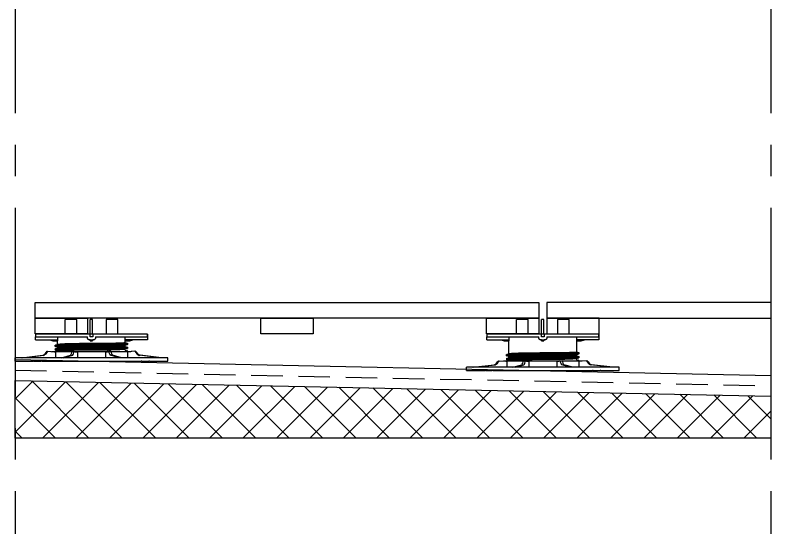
# Model space of a CAD drawing. Header units: inches. Extents: x -2661 to 42767, y -1222 to 9099.
# Drawn here: x 2340.6 to 2376.6, y 1374.1 to 1398.53 of the extents above; entities that cross this region are included whole.
import ezdxf

# ---------------------------------------------------------------- set-up
doc = ezdxf.new("R2010")
doc.units = ezdxf.units.IN
doc.header["$LTSCALE"] = 12
doc.header["$MEASUREMENT"] = 0
for name, pattern in [('CENTER2', [1.125, 0.75, -0.125, 0.125, -0.125]), ('HIDDEN', [0.375, 0.25, -0.125]), ('HIDDEN2', [0.1875, 0.125, -0.0625])]:
    doc.linetypes.add(name, pattern=pattern)
doc.layers.add('DESIGNER COMMENTS', color=221, linetype='CONTINUOUS', plot=False)
doc.layers.add('S-ANNO-NONPLOT', color=253, linetype='CONTINUOUS', plot=False, transparency=0.5)
doc.layers.add('S-ARCH', color=1, linetype='CONTINUOUS')
doc.layers.add('S-MEMBRANE', color=6, linetype='HIDDEN')
doc.layers.add('S-HATCH1', color=1, linetype='CONTINUOUS', transparency=0.5)

# ---------------------------------------------------------------- blocks, each defined once
blk = doc.blocks.new('*U475')
at = {"layer": 'S-ARCH', "extrusion": (0, 1, -2e-16)}
for p, q in [((-0.695, 1.913), (-1.25, 1.913)), ((-1.25, 1.222), (-1.25, 1.913)), ((-0.695, 1.222), (-0.695, 1.913)), ((-0.055, 1.222), (-0.055, 1.913)), ((0.055, 1.913), (-0.055, 1.913)), ((0.055, 1.222), (0.055, 1.913)), ((1.25, 1.913), (0.695, 1.913)), ((0.695, 1.913), (0.695, 1.222)), ((1.25, 1.222), (1.25, 1.913)), ((1.477, 1.222), (-1.477, 1.222))]:
    blk.add_line(p, q, dxfattribs=at)
at = {"layer": 'S-ARCH', "extrusion": (0, 1, 0)}
for p, q in [((-0.059, 1.222), (-2.668, 1.222)), ((-2.668, 1.222), (-2.668, 1.086)), ((-2.668, 1.086), (-0.195, 1.086)), ((-2.668, 0.95), (-2.668, 1.086)), ((-1.597, 0.895), (-1.597, 1.086)), ((-0.195, 1.041), (-0.195, 1.086)), ((-0.059, 1.086), (-0.059, 1.222)), ((0.059, 1.086), (-0.059, 1.086)), ((2.668, 1.222), (0.059, 1.222)), ((0.059, 1.222), (0.059, 1.086)), ((0.195, 1.086), (0.195, 1.041)), ((0.195, 1.086), (2.668, 1.086)), ((1.597, 1.086), (1.597, 0.895)), ((2.668, 1.086), (2.668, 1.222)), ((2.668, 1.222), (2.668, 0.95)), ((-2.668, 0.95), (-1.597, 0.95)), ((-1.978, 0.95), (-1.833, 0.895)), ((-1.833, 0.895), (-1.613, 0.895)), ((-1.614, 0.272), (-1.614, 0.895)), ((-1.613, 0.895), (-1.597, 0.895)), ((-0.059, 0.95), (-0.105, 0.95)), ((-0.059, 0.95), (0.059, 0.95)), ((-0.055, 0.895), (-0.055, 0.95)), ((-0.055, 0.895), (0.055, 0.895)), ((0.055, 0.95), (0.055, 0.895)), ((0.105, 0.95), (0.059, 0.95)), ((2.668, 0.95), (1.597, 0.95)), ((1.597, 0.895), (1.613, 0.895)), ((1.613, 0.895), (1.833, 0.895)), ((1.614, 0.361), (1.614, 0.895)), ((1.833, 0.895), (1.978, 0.95)), ((-1.723, -0.057), (1.605, -0.057)), ((-1.723, -0.057), (-1.723, -0.071)), ((1.614, -0.071), (1.614, -0.056))]:
    blk.add_line(p, q, dxfattribs=at)
at = {"layer": 'S-ARCH', "color": 252, "extrusion": (0, 1, 0)}
for p, q in [((-1.723, 0.241), (-1.723, 0.185)), ((-1.723, 0.185), (-1.723, 0.241)), ((-1.723, 0.059), (-1.723, 0.004)), ((-1.605, 0.275), (-1.714, 0.245)), ((-1.614, 0.154), (-1.714, 0.181)), ((-1.605, 0.093), (-1.714, 0.063)), ((-1.614, 0.09), (-1.614, 0.156)), ((-1.605, 0.275), (-1.605, 0.275)), ((-1.605, 0.093), (-1.605, 0.093)), ((1.605, 0.242), (1.605, 0.242)), ((1.605, 0.061), (1.714, 0.09)), ((1.605, 0.061), (1.605, 0.061)), ((1.614, 0.245), (1.714, 0.272)), ((1.614, 0.179), (1.614, 0.245)), ((1.614, 0.181), (1.714, 0.154)), ((1.614, -0.003), (1.614, 0.063)), ((1.723, 0.332), (1.723, 0.276)), ((1.723, 0.15), (1.723, 0.094)), ((-1.614, -0.028), (-1.714, -0.001)), ((1.605, -0.057), (1.714, -0.028)), ((1.605, -0.057), (1.605, -0.057)), ((1.614, -0.001), (1.714, -0.028))]:
    blk.add_line(p, q, dxfattribs=at)
at = {"layer": 'S-ARCH', "color": 252}
for p, q in [((-1.714, 0.245), (-1.605, 0.275)), ((-1.714, 0.063), (-1.605, 0.093)), ((1.714, 0.272), (1.605, 0.242)), ((-1.614, -0.028), (-1.614, -0.057)), ((1.714, -0.028), (1.605, -0.057))]:
    blk.add_line(p, q, dxfattribs=at)
at = {"layer": 'S-ARCH', "extrusion": (0, 1, 2e-16)}
for p, q in [((-3.338, -0.36), (-2.316, -0.241)), ((-3.297, -0.36), (-2.274, -0.241)), ((-2.116, -0.05), (-1.755, -0.074)), ((-2.074, -0.05), (-1.714, -0.074)), ((1.877, -0.071), (-1.877, -0.071)), ((-1.755, -0.074), (-1.734, -0.074)), ((-1.734, -0.074), (-1.714, -0.074)), ((-1.714, -0.074), (-1.714, -0.36)), ((-1.425, -0.36), (-1.001, -0.241)), ((-1.324, -0.36), (-0.9, -0.241)), ((-0.918, -0.05), (-0.769, -0.074)), ((-0.817, -0.05), (-0.668, -0.074)), ((-0.769, -0.074), (-0.718, -0.074)), ((-0.718, -0.074), (-0.668, -0.074)), ((-0.668, -0.074), (-0.668, -0.36)), ((0.817, -0.05), (0.668, -0.074)), ((0.668, -0.074), (0.718, -0.074)), ((0.668, -0.074), (0.668, -0.36)), ((0.718, -0.074), (0.769, -0.074)), ((0.918, -0.05), (0.769, -0.074)), ((1.324, -0.36), (0.9, -0.241)), ((1.425, -0.36), (1.001, -0.241)), ((2.074, -0.05), (1.714, -0.074)), ((1.714, -0.074), (1.734, -0.074)), ((1.714, -0.074), (1.714, -0.36)), ((1.734, -0.074), (1.755, -0.074)), ((2.116, -0.05), (1.755, -0.074)), ((3.297, -0.36), (2.274, -0.241)), ((3.338, -0.36), (2.316, -0.241)), ((3.636, -0.36), (-3.636, -0.36)), ((-3.636, -0.524), (-3.636, -0.36)), ((-3.636, -0.524), (-2.764, -0.524)), ((-2.764, -0.501), (-2.727, -0.501)), ((-2.764, -0.524), (-2.764, -0.501)), ((-2.727, -0.501), (-2.727, -0.524)), ((-2.727, -0.524), (-2.405, -0.524)), ((-2.405, -0.501), (-2.363, -0.501)), ((-2.405, -0.524), (-2.405, -0.501)), ((-2.363, -0.524), (-2.405, -0.524)), ((-2.363, -0.501), (-2.363, -0.524)), ((-2.363, -0.524), (2.363, -0.524)), ((2.363, -0.501), (2.405, -0.501)), ((2.363, -0.524), (2.363, -0.501)), ((2.405, -0.524), (2.363, -0.524)), ((2.405, -0.501), (2.405, -0.524)), ((2.405, -0.524), (2.727, -0.524)), ((2.727, -0.501), (2.764, -0.501)), ((2.727, -0.524), (2.727, -0.501)), ((2.764, -0.501), (2.764, -0.524)), ((2.764, -0.524), (3.636, -0.524)), ((3.636, -0.524), (3.636, -0.36))]:
    blk.add_line(p, q, dxfattribs=at)
at = {"layer": 'S-ARCH'}
for centre, ratio, start_param, end_param in [((-2.479, 0.178), 0.92388, 0.398899, 1.047198), ((-2.438, 0.178), 0.92388, 0.398899, 1.047198), ((-1.069, 0.178), 0.382683, 0.398899, 1.047198), ((-0.968, 0.178), 0.382683, 0.398899, 1.047198), ((0.968, 0.178), 0.382683, 5.235988, 5.884287), ((1.069, 0.178), 0.382683, 5.235988, 5.884287), ((2.438, 0.178), 0.92388, 5.235988, 5.884287), ((2.479, 0.178), 0.92388, 5.235988, 5.884287)]:
    blk.add_ellipse(centre, major_axis=(0, -0.455), ratio=ratio, start_param=start_param, end_param=end_param, dxfattribs=at)
for points, knots in [([(-0.105, 0.95), (-0.116, 0.95), (-0.128, 0.952), (-0.151, 0.961), (-0.161, 0.968), (-0.177, 0.984), (-0.184, 0.995), (-0.193, 1.017), (-0.195, 1.029), (-0.195, 1.041)], [0.1507021, 0.1507021, 0.1507021, 0.1507021, 0.188424, 0.188424, 0.2261459, 0.2261459, 0.2638181, 0.2638181, 0.3014904, 0.3014904, 0.3014904, 0.3014904]), ([(0.195, 1.041), (0.195, 1.029), (0.193, 1.017), (0.184, 0.995), (0.177, 0.984), (0.161, 0.968), (0.151, 0.961), (0.128, 0.952), (0.116, 0.95), (0.105, 0.95)], [0, 0, 0, 0, 0.0376723, 0.0376723, 0.0753445, 0.0753445, 0.1130664, 0.1130664, 0.1507883, 0.1507883, 0.1507883, 0.1507883])]:
    blk.add_open_spline(points, degree=3, knots=knots, dxfattribs=at)
at = {"layer": 'S-ARCH', "color": 252}
for points, knots in [([(1.614, 0.361), (1.614, 0.359), (1.611, 0.358), (1.596, 0.353), (1.574, 0.35), (1.507, 0.344), (1.462, 0.342), (1.355, 0.337), (1.291, 0.334), (1.15, 0.33), (1.066, 0.328), (0.881, 0.324), (0.779, 0.323), (0.566, 0.32), (0.453, 0.319), (0.226, 0.318), (0.111, 0.318), (0, 0.318)], [-2.679601, -2.679601, -2.679601, -2.679601, -2.515518, -2.515518, -2.167254, -2.167254, -1.818989, -1.818989, -1.470725, -1.470725, -1.103044, -1.103044, -0.735363, -0.735363, -0.367681, -0.367681, 0, 0, 0, 0]), ([(0, 0.047), (-0.118, 0.047), (-0.24, 0.047), (-0.481, 0.045), (-0.601, 0.044), (-0.828, 0.042), (-0.936, 0.04), (-1.133, 0.037), (-1.222, 0.035), (-1.374, 0.03), (-1.441, 0.028), (-1.557, 0.023), (-1.605, 0.02), (-1.678, 0.014), (-1.702, 0.011), (-1.726, 0.005), (-1.725, 0.002), (-1.714, -0.001)], [0, 0, 0, 0, 0.390264, 0.390264, 0.780528, 0.780528, 1.170792, 1.170792, 1.561056, 1.561056, 1.931903, 1.931903, 2.302749, 2.302749, 2.673596, 2.673596, 3.044442, 3.044442, 3.044442, 3.044442]), ([(-1.723, 0.241), (-1.723, 0.242), (-1.72, 0.244), (-1.704, 0.248), (-1.684, 0.251), (-1.623, 0.256), (-1.581, 0.259), (-1.48, 0.265), (-1.419, 0.267), (-1.284, 0.272), (-1.209, 0.274), (-1.056, 0.278), (-0.974, 0.28), (-0.796, 0.283), (-0.702, 0.284), (-0.505, 0.286), (-0.403, 0.287), (-0.2, 0.288), (-0.098, 0.288), (0, 0.288)], [-2.853304, -2.853304, -2.853304, -2.853304, -2.669036, -2.669036, -2.32573, -2.32573, -1.982424, -1.982424, -1.639118, -1.639118, -1.295812, -1.295812, -0.971859, -0.971859, -0.647906, -0.647906, -0.323953, -0.323953, 0, 0, 0, 0]), ([(0, 0.229), (-0.118, 0.229), (-0.24, 0.228), (-0.481, 0.227), (-0.601, 0.226), (-0.828, 0.224), (-0.936, 0.222), (-1.133, 0.218), (-1.222, 0.216), (-1.374, 0.212), (-1.441, 0.21), (-1.557, 0.205), (-1.605, 0.202), (-1.678, 0.196), (-1.702, 0.193), (-1.72, 0.188), (-1.723, 0.187), (-1.723, 0.185)], [0, 0, 0, 0, 0.390264, 0.390264, 0.780528, 0.780528, 1.170792, 1.170792, 1.561056, 1.561056, 1.931903, 1.931903, 2.302749, 2.302749, 2.673596, 2.673596, 2.860171, 2.860171, 2.860171, 2.860171]), ([(-1.723, 0.185), (-1.723, 0.184), (-1.72, 0.182), (-1.714, 0.181), (-1.714, 0.181), (-1.714, 0.181)], [2.8601705, 2.8601705, 2.8601705, 2.8601705, 3.0444425, 3.0444425, 3.0444527, 3.0444527, 3.0444527, 3.0444527]), ([(-1.723, 0.059), (-1.723, 0.06), (-1.72, 0.062), (-1.704, 0.066), (-1.684, 0.069), (-1.623, 0.075), (-1.581, 0.077), (-1.48, 0.083), (-1.419, 0.085), (-1.284, 0.09), (-1.209, 0.092), (-1.056, 0.096), (-0.974, 0.098), (-0.796, 0.101), (-0.702, 0.102), (-0.505, 0.104), (-0.403, 0.105), (-0.2, 0.106), (-0.098, 0.107), (0, 0.107)], [-2.853306, -2.853306, -2.853306, -2.853306, -2.669036, -2.669036, -2.32573, -2.32573, -1.982424, -1.982424, -1.639118, -1.639118, -1.295812, -1.295812, -0.971859, -0.971859, -0.647906, -0.647906, -0.323953, -0.323953, 0, 0, 0, 0]), ([(-1.614, 0.156), (-1.614, 0.158), (-1.611, 0.159), (-1.596, 0.164), (-1.574, 0.167), (-1.507, 0.173), (-1.462, 0.175), (-1.355, 0.18), (-1.291, 0.183), (-1.15, 0.187), (-1.066, 0.189), (-0.881, 0.193), (-0.779, 0.194), (-0.566, 0.197), (-0.453, 0.198), (-0.226, 0.199), (-0.111, 0.199), (0, 0.199)], [-2.679601, -2.679601, -2.679601, -2.679601, -2.515518, -2.515518, -2.167254, -2.167254, -1.818989, -1.818989, -1.470725, -1.470725, -1.103044, -1.103044, -0.735363, -0.735363, -0.367681, -0.367681, 0, 0, 0, 0]), ([(-1.614, -0.028), (-1.614, -0.024), (-1.611, -0.023), (-1.596, -0.018), (-1.574, -0.015), (-1.507, -0.009), (-1.462, -0.007), (-1.355, -0.001), (-1.291, 0.001), (-1.15, 0.005), (-1.066, 0.007), (-0.881, 0.011), (-0.779, 0.013), (-0.566, 0.015), (-0.453, 0.016), (-0.226, 0.017), (-0.111, 0.018), (0, 0.018)], [-2.679576, -2.679576, -2.679576, -2.679576, -2.515518, -2.515518, -2.167254, -2.167254, -1.818989, -1.818989, -1.470725, -1.470725, -1.103044, -1.103044, -0.735363, -0.735363, -0.367681, -0.367681, 0, 0, 0, 0]), ([(0, 0.318), (-0.183, 0.318), (-0.379, 0.317), (-0.745, 0.312), (-0.915, 0.309), (-1.127, 0.304), (-1.197, 0.301), (-1.324, 0.297), (-1.381, 0.294), (-1.477, 0.289), (-1.516, 0.286), (-1.575, 0.28), (-1.594, 0.277), (-1.605, 0.275), (-1.605, 0.275), (-1.605, 0.275)], [0, 0, 0, 0, 0.60272, 0.60272, 1.20544, 1.20544, 1.526149, 1.526149, 1.846858, 1.846858, 2.167567, 2.167567, 2.327921, 2.327921, 2.488276, 2.488276, 2.488276, 2.488276]), ([(0, 0.136), (-0.183, 0.136), (-0.379, 0.135), (-0.745, 0.13), (-0.915, 0.127), (-1.127, 0.122), (-1.197, 0.12), (-1.324, 0.115), (-1.381, 0.112), (-1.477, 0.107), (-1.516, 0.104), (-1.575, 0.098), (-1.594, 0.095), (-1.605, 0.093), (-1.605, 0.093), (-1.605, 0.093)], [0, 0, 0, 0, 0.60272, 0.60272, 1.20544, 1.20544, 1.526149, 1.526149, 1.846858, 1.846858, 2.167567, 2.167567, 2.327921, 2.327921, 2.488276, 2.488276, 2.488276, 2.488276]), ([(0, 0.288), (0.118, 0.288), (0.24, 0.289), (0.481, 0.29), (0.601, 0.291), (0.828, 0.293), (0.936, 0.295), (1.133, 0.299), (1.222, 0.301), (1.374, 0.305), (1.441, 0.307), (1.557, 0.312), (1.605, 0.315), (1.678, 0.321), (1.702, 0.324), (1.72, 0.329), (1.723, 0.33), (1.723, 0.332)], [0, 0, 0, 0, 0.390264, 0.390264, 0.780528, 0.780528, 1.170792, 1.170792, 1.561056, 1.561056, 1.931903, 1.931903, 2.302749, 2.302749, 2.673596, 2.673596, 2.860171, 2.860171, 2.860171, 2.860171]), ([(1.723, 0.276), (1.723, 0.275), (1.72, 0.273), (1.704, 0.269), (1.684, 0.266), (1.623, 0.261), (1.581, 0.258), (1.48, 0.252), (1.419, 0.25), (1.284, 0.245), (1.209, 0.243), (1.056, 0.239), (0.974, 0.237), (0.796, 0.234), (0.702, 0.233), (0.505, 0.231), (0.403, 0.23), (0.2, 0.229), (0.098, 0.229), (0, 0.229)], [-2.853304, -2.853304, -2.853304, -2.853304, -2.669036, -2.669036, -2.32573, -2.32573, -1.982424, -1.982424, -1.639118, -1.639118, -1.295812, -1.295812, -0.971859, -0.971859, -0.647906, -0.647906, -0.323953, -0.323953, 0, 0, 0, 0]), ([(0, 0.199), (0.183, 0.199), (0.379, 0.2), (0.745, 0.205), (0.915, 0.208), (1.127, 0.213), (1.197, 0.216), (1.324, 0.22), (1.381, 0.223), (1.477, 0.228), (1.516, 0.231), (1.575, 0.237), (1.594, 0.24), (1.605, 0.242)], [0, 0, 0, 0, 0.60272, 0.60272, 1.20544, 1.20544, 1.526149, 1.526149, 1.846858, 1.846858, 2.167567, 2.167567, 2.488259, 2.488259, 2.488259, 2.488259]), ([(1.614, 0.179), (1.614, 0.177), (1.611, 0.176), (1.596, 0.171), (1.574, 0.168), (1.507, 0.163), (1.462, 0.16), (1.355, 0.155), (1.291, 0.152), (1.15, 0.148), (1.066, 0.146), (0.881, 0.142), (0.779, 0.141), (0.566, 0.138), (0.453, 0.137), (0.226, 0.136), (0.111, 0.136), (0, 0.136)], [-2.679576, -2.679576, -2.679576, -2.679576, -2.515518, -2.515518, -2.167254, -2.167254, -1.818989, -1.818989, -1.470725, -1.470725, -1.103044, -1.103044, -0.735363, -0.735363, -0.367681, -0.367681, 0, 0, 0, 0]), ([(0, 0.107), (0.118, 0.107), (0.24, 0.107), (0.481, 0.108), (0.601, 0.109), (0.828, 0.112), (0.936, 0.113), (1.133, 0.117), (1.222, 0.119), (1.374, 0.123), (1.441, 0.125), (1.557, 0.131), (1.605, 0.133), (1.678, 0.139), (1.702, 0.142), (1.726, 0.148), (1.725, 0.151), (1.714, 0.154)], [0, 0, 0, 0, 0.390264, 0.390264, 0.780528, 0.780528, 1.170792, 1.170792, 1.561056, 1.561056, 1.931903, 1.931903, 2.302749, 2.302749, 2.673596, 2.673596, 3.044442, 3.044442, 3.044442, 3.044442]), ([(1.723, 0.094), (1.723, 0.093), (1.72, 0.091), (1.704, 0.087), (1.684, 0.084), (1.623, 0.079), (1.581, 0.076), (1.48, 0.071), (1.419, 0.068), (1.284, 0.063), (1.209, 0.061), (1.056, 0.057), (0.974, 0.055), (0.796, 0.052), (0.702, 0.051), (0.505, 0.049), (0.403, 0.048), (0.2, 0.047), (0.098, 0.047), (0, 0.047)], [-2.853306, -2.853306, -2.853306, -2.853306, -2.669036, -2.669036, -2.32573, -2.32573, -1.982424, -1.982424, -1.639118, -1.639118, -1.295812, -1.295812, -0.971859, -0.971859, -0.647906, -0.647906, -0.323953, -0.323953, 0, 0, 0, 0]), ([(0, 0.018), (0.183, 0.018), (0.379, 0.019), (0.745, 0.023), (0.915, 0.026), (1.127, 0.032), (1.197, 0.034), (1.324, 0.039), (1.381, 0.041), (1.477, 0.047), (1.516, 0.049), (1.575, 0.055), (1.594, 0.058), (1.605, 0.061), (1.605, 0.061), (1.605, 0.061)], [0, 0, 0, 0, 0.60272, 0.60272, 1.20544, 1.20544, 1.526149, 1.526149, 1.846858, 1.846858, 2.167567, 2.167567, 2.488276, 2.488276, 2.488287, 2.488287, 2.488287, 2.488287])]:
    blk.add_open_spline(points, degree=3, knots=knots, dxfattribs=at)
for points, weights in [([(1.614, 0.361), (1.614, 0.361), (1.614, 0.361)], [1.00459371089, 1.00459371631, 1.00459372173]), ([(1.614, 0.361), (1.666, 0.347), (1.723, 0.332)], [1.00459372173, 1.00489028252, 1.00412330342]), ([(-1.614, 0.156), (-1.614, 0.156), (-1.614, 0.156)], [1.00459372175, 1.00459371633, 1.00459371091]), ([(-1.614, 0.156), (-1.614, 0.156), (-1.614, 0.156)], [1.00459371091, 1.00459371633, 1.00459372175])]:
    blk.add_rational_spline(points, weights, degree=2, dxfattribs=at)
blk = doc.blocks.new('*U478')
at = {"layer": 'S-ARCH', "extrusion": (0, 1, -2e-16)}
for p, q in [((-0.695, 1.913), (-1.25, 1.913)), ((-1.25, 1.222), (-1.25, 1.913)), ((-0.695, 1.222), (-0.695, 1.913)), ((-0.055, 1.222), (-0.055, 1.913)), ((0.055, 1.913), (-0.055, 1.913)), ((0.055, 1.222), (0.055, 1.913)), ((1.25, 1.913), (0.695, 1.913)), ((0.695, 1.913), (0.695, 1.222)), ((1.25, 1.222), (1.25, 1.913)), ((1.477, 1.222), (-1.477, 1.222))]:
    blk.add_line(p, q, dxfattribs=at)
at = {"layer": 'S-ARCH', "extrusion": (0, 1, 0)}
for p, q in [((-0.059, 1.222), (-2.668, 1.222)), ((-2.668, 1.222), (-2.668, 1.086)), ((-2.668, 1.086), (-0.195, 1.086)), ((-2.668, 0.95), (-2.668, 1.086)), ((-1.597, 0.895), (-1.597, 1.086)), ((-0.195, 1.041), (-0.195, 1.086)), ((-0.059, 1.086), (-0.059, 1.222)), ((0.059, 1.086), (-0.059, 1.086)), ((2.668, 1.222), (0.059, 1.222)), ((0.059, 1.222), (0.059, 1.086)), ((0.195, 1.086), (0.195, 1.041)), ((0.195, 1.086), (2.668, 1.086)), ((1.597, 1.086), (1.597, 0.895)), ((2.668, 1.086), (2.668, 1.222)), ((2.668, 1.222), (2.668, 0.95)), ((-2.668, 0.95), (-1.597, 0.95)), ((-1.978, 0.95), (-1.833, 0.895)), ((-1.833, 0.895), (-1.613, 0.895)), ((-1.614, 0.72), (-1.614, 0.895)), ((-1.613, 0.895), (-1.597, 0.895)), ((-0.059, 0.95), (-0.105, 0.95)), ((-0.059, 0.95), (0.059, 0.95)), ((-0.055, 0.895), (-0.055, 0.95)), ((-0.055, 0.895), (0.055, 0.895)), ((0.055, 0.95), (0.055, 0.895)), ((0.105, 0.95), (0.059, 0.95)), ((2.668, 0.95), (1.597, 0.95)), ((1.597, 0.895), (1.613, 0.895)), ((1.613, 0.895), (1.833, 0.895)), ((1.614, 0.809), (1.614, 0.895)), ((1.833, 0.895), (1.978, 0.95)), ((-1.723, 0.391), (1.605, 0.391)), ((-1.723, 0.391), (-1.723, 0.377)), ((1.614, 0.377), (1.614, 0.392))]:
    blk.add_line(p, q, dxfattribs=at)
at = {"layer": 'S-ARCH', "color": 252}
for p, q in [((-1.714, 0.693), (-1.605, 0.722)), ((-1.714, 0.511), (-1.605, 0.541)), ((-1.614, 0.42), (-1.614, 0.391)), ((1.714, 0.72), (1.605, 0.69)), ((1.714, 0.42), (1.605, 0.391))]:
    blk.add_line(p, q, dxfattribs=at)
at = {"layer": 'S-ARCH', "color": 252, "extrusion": (0, 1, 0)}
for p, q in [((-1.605, 0.722), (-1.714, 0.693)), ((-1.605, 0.722), (-1.605, 0.722)), ((1.723, 0.779), (1.723, 0.724)), ((-1.723, 0.689), (-1.723, 0.633)), ((-1.723, 0.633), (-1.723, 0.689)), ((-1.723, 0.507), (-1.723, 0.452)), ((-1.614, 0.602), (-1.714, 0.629)), ((-1.605, 0.541), (-1.714, 0.511)), ((-1.614, 0.42), (-1.714, 0.447)), ((-1.614, 0.538), (-1.614, 0.604)), ((-1.605, 0.541), (-1.605, 0.541)), ((1.605, 0.69), (1.605, 0.69)), ((1.605, 0.509), (1.714, 0.538)), ((1.605, 0.509), (1.605, 0.509)), ((1.605, 0.391), (1.714, 0.42)), ((1.605, 0.391), (1.605, 0.391)), ((1.614, 0.693), (1.714, 0.72)), ((1.614, 0.627), (1.614, 0.693)), ((1.614, 0.629), (1.714, 0.602)), ((1.614, 0.445), (1.614, 0.511)), ((1.614, 0.447), (1.714, 0.42)), ((1.723, 0.598), (1.723, 0.542))]:
    blk.add_line(p, q, dxfattribs=at)
at = {"layer": 'S-ARCH', "extrusion": (0, 1, 2e-16)}
for p, q in [((-2.116, 0.398), (-1.755, 0.374)), ((-2.074, 0.398), (-1.714, 0.374)), ((1.877, 0.377), (-1.877, 0.377)), ((-1.755, 0.374), (-1.734, 0.374)), ((-1.734, 0.374), (-1.714, 0.374)), ((-1.714, 0.374), (-1.714, 0.088)), ((-0.918, 0.398), (-0.769, 0.374)), ((-0.817, 0.398), (-0.668, 0.374)), ((-0.769, 0.374), (-0.718, 0.374)), ((-0.718, 0.374), (-0.668, 0.374)), ((-0.668, 0.374), (-0.668, 0.088)), ((0.817, 0.398), (0.668, 0.374)), ((0.668, 0.374), (0.718, 0.374)), ((0.668, 0.374), (0.668, 0.088)), ((0.718, 0.374), (0.769, 0.374)), ((0.918, 0.398), (0.769, 0.374)), ((2.074, 0.398), (1.714, 0.374)), ((1.714, 0.374), (1.734, 0.374)), ((1.714, 0.374), (1.714, 0.088)), ((1.734, 0.374), (1.755, 0.374)), ((2.116, 0.398), (1.755, 0.374)), ((3.636, 0.088), (-3.636, 0.088)), ((-3.636, -0.076), (-3.636, 0.088)), ((-3.338, 0.088), (-2.316, 0.207)), ((-3.297, 0.088), (-2.274, 0.207)), ((-1.425, 0.088), (-1.001, 0.207)), ((-1.324, 0.088), (-0.9, 0.207)), ((1.324, 0.088), (0.9, 0.207)), ((1.425, 0.088), (1.001, 0.207)), ((3.297, 0.088), (2.274, 0.207)), ((3.338, 0.088), (2.316, 0.207)), ((3.636, -0.076), (3.636, 0.088)), ((-3.636, -0.076), (-2.764, -0.076)), ((-2.764, -0.053), (-2.727, -0.053)), ((-2.764, -0.076), (-2.764, -0.053)), ((-2.727, -0.053), (-2.727, -0.076)), ((-2.727, -0.076), (-2.405, -0.076)), ((-2.405, -0.053), (-2.363, -0.053)), ((-2.405, -0.076), (-2.405, -0.053)), ((-2.363, -0.076), (-2.405, -0.076)), ((-2.363, -0.053), (-2.363, -0.076)), ((-2.363, -0.076), (2.363, -0.076)), ((2.363, -0.053), (2.405, -0.053)), ((2.363, -0.076), (2.363, -0.053)), ((2.405, -0.076), (2.363, -0.076)), ((2.405, -0.053), (2.405, -0.076)), ((2.405, -0.076), (2.727, -0.076)), ((2.727, -0.053), (2.764, -0.053)), ((2.727, -0.076), (2.727, -0.053)), ((2.764, -0.053), (2.764, -0.076)), ((2.764, -0.076), (3.636, -0.076))]:
    blk.add_line(p, q, dxfattribs=at)
at = {"layer": 'S-ARCH'}
for centre, ratio, start_param, end_param in [((-2.479, 0.625), 0.92388, 0.398899, 1.047198), ((-2.438, 0.625), 0.92388, 0.398899, 1.047198), ((-1.069, 0.625), 0.382683, 0.398899, 1.047198), ((-0.968, 0.625), 0.382683, 0.398899, 1.047198), ((0.968, 0.625), 0.382683, 5.235988, 5.884287), ((1.069, 0.625), 0.382683, 5.235988, 5.884287), ((2.438, 0.625), 0.92388, 5.235988, 5.884287), ((2.479, 0.625), 0.92388, 5.235988, 5.884287)]:
    blk.add_ellipse(centre, major_axis=(0, -0.455), ratio=ratio, start_param=start_param, end_param=end_param, dxfattribs=at)
at = {"layer": 'S-ARCH', "color": 252}
for points, knots in [([(-1.723, 0.689), (-1.723, 0.69), (-1.72, 0.692), (-1.704, 0.696), (-1.684, 0.699), (-1.623, 0.704), (-1.581, 0.707), (-1.48, 0.713), (-1.419, 0.715), (-1.284, 0.72), (-1.209, 0.722), (-1.056, 0.726), (-0.974, 0.728), (-0.796, 0.731), (-0.702, 0.732), (-0.505, 0.734), (-0.403, 0.735), (-0.2, 0.736), (-0.098, 0.736), (0, 0.736)], [-2.853304, -2.853304, -2.853304, -2.853304, -2.669036, -2.669036, -2.32573, -2.32573, -1.982424, -1.982424, -1.639118, -1.639118, -1.295812, -1.295812, -0.971859, -0.971859, -0.647906, -0.647906, -0.323953, -0.323953, 0, 0, 0, 0]), ([(0, 0.765), (-0.183, 0.765), (-0.379, 0.764), (-0.745, 0.76), (-0.915, 0.757), (-1.127, 0.751), (-1.197, 0.749), (-1.324, 0.744), (-1.381, 0.742), (-1.477, 0.736), (-1.516, 0.734), (-1.575, 0.728), (-1.594, 0.725), (-1.605, 0.722), (-1.605, 0.722), (-1.605, 0.722)], [0, 0, 0, 0, 0.60272, 0.60272, 1.20544, 1.20544, 1.526149, 1.526149, 1.846858, 1.846858, 2.167567, 2.167567, 2.327921, 2.327921, 2.488276, 2.488276, 2.488276, 2.488276]), ([(1.614, 0.809), (1.614, 0.807), (1.611, 0.806), (1.596, 0.801), (1.574, 0.798), (1.507, 0.792), (1.462, 0.79), (1.355, 0.784), (1.291, 0.782), (1.15, 0.778), (1.066, 0.776), (0.881, 0.772), (0.779, 0.771), (0.566, 0.768), (0.453, 0.767), (0.226, 0.766), (0.111, 0.765), (0, 0.765)], [-2.679601, -2.679601, -2.679601, -2.679601, -2.515518, -2.515518, -2.167254, -2.167254, -1.818989, -1.818989, -1.470725, -1.470725, -1.103044, -1.103044, -0.735363, -0.735363, -0.367681, -0.367681, 0, 0, 0, 0]), ([(0, 0.736), (0.118, 0.736), (0.24, 0.737), (0.481, 0.738), (0.601, 0.739), (0.828, 0.741), (0.936, 0.743), (1.133, 0.746), (1.222, 0.748), (1.374, 0.753), (1.441, 0.755), (1.557, 0.76), (1.605, 0.763), (1.678, 0.769), (1.702, 0.772), (1.72, 0.776), (1.723, 0.778), (1.723, 0.779)], [0, 0, 0, 0, 0.390264, 0.390264, 0.780528, 0.780528, 1.170792, 1.170792, 1.561056, 1.561056, 1.931903, 1.931903, 2.302749, 2.302749, 2.673596, 2.673596, 2.860171, 2.860171, 2.860171, 2.860171]), ([(1.723, 0.724), (1.723, 0.723), (1.72, 0.721), (1.704, 0.717), (1.684, 0.714), (1.623, 0.709), (1.581, 0.706), (1.48, 0.7), (1.419, 0.698), (1.284, 0.693), (1.209, 0.691), (1.056, 0.687), (0.974, 0.685), (0.796, 0.682), (0.702, 0.681), (0.505, 0.679), (0.403, 0.678), (0.2, 0.677), (0.098, 0.677), (0, 0.677)], [-2.853304, -2.853304, -2.853304, -2.853304, -2.669036, -2.669036, -2.32573, -2.32573, -1.982424, -1.982424, -1.639118, -1.639118, -1.295812, -1.295812, -0.971859, -0.971859, -0.647906, -0.647906, -0.323953, -0.323953, 0, 0, 0, 0]), ([(0, 0.495), (-0.118, 0.495), (-0.24, 0.494), (-0.481, 0.493), (-0.601, 0.492), (-0.828, 0.49), (-0.936, 0.488), (-1.133, 0.485), (-1.222, 0.482), (-1.374, 0.478), (-1.441, 0.476), (-1.557, 0.471), (-1.605, 0.468), (-1.678, 0.462), (-1.702, 0.459), (-1.726, 0.453), (-1.725, 0.45), (-1.714, 0.447)], [0, 0, 0, 0, 0.390264, 0.390264, 0.780528, 0.780528, 1.170792, 1.170792, 1.561056, 1.561056, 1.931903, 1.931903, 2.302749, 2.302749, 2.673596, 2.673596, 3.044442, 3.044442, 3.044442, 3.044442]), ([(0, 0.677), (-0.118, 0.677), (-0.24, 0.676), (-0.481, 0.675), (-0.601, 0.674), (-0.828, 0.672), (-0.936, 0.67), (-1.133, 0.666), (-1.222, 0.664), (-1.374, 0.66), (-1.441, 0.658), (-1.557, 0.653), (-1.605, 0.65), (-1.678, 0.644), (-1.702, 0.641), (-1.72, 0.636), (-1.723, 0.635), (-1.723, 0.633)], [0, 0, 0, 0, 0.390264, 0.390264, 0.780528, 0.780528, 1.170792, 1.170792, 1.561056, 1.561056, 1.931903, 1.931903, 2.302749, 2.302749, 2.673596, 2.673596, 2.860171, 2.860171, 2.860171, 2.860171]), ([(-1.723, 0.633), (-1.723, 0.632), (-1.72, 0.63), (-1.714, 0.629), (-1.714, 0.629), (-1.714, 0.629)], [2.8601705, 2.8601705, 2.8601705, 2.8601705, 3.0444425, 3.0444425, 3.0444527, 3.0444527, 3.0444527, 3.0444527]), ([(-1.723, 0.507), (-1.723, 0.508), (-1.72, 0.51), (-1.704, 0.514), (-1.684, 0.517), (-1.623, 0.522), (-1.581, 0.525), (-1.48, 0.531), (-1.419, 0.533), (-1.284, 0.538), (-1.209, 0.54), (-1.056, 0.544), (-0.974, 0.546), (-0.796, 0.549), (-0.702, 0.55), (-0.505, 0.552), (-0.403, 0.553), (-0.2, 0.554), (-0.098, 0.554), (0, 0.554)], [-2.853306, -2.853306, -2.853306, -2.853306, -2.669036, -2.669036, -2.32573, -2.32573, -1.982424, -1.982424, -1.639118, -1.639118, -1.295812, -1.295812, -0.971859, -0.971859, -0.647906, -0.647906, -0.323953, -0.323953, 0, 0, 0, 0]), ([(-1.614, 0.604), (-1.614, 0.606), (-1.611, 0.607), (-1.596, 0.612), (-1.574, 0.615), (-1.507, 0.62), (-1.462, 0.623), (-1.355, 0.628), (-1.291, 0.631), (-1.15, 0.635), (-1.066, 0.637), (-0.881, 0.641), (-0.779, 0.642), (-0.566, 0.645), (-0.453, 0.646), (-0.226, 0.647), (-0.111, 0.647), (0, 0.647)], [-2.679601, -2.679601, -2.679601, -2.679601, -2.515518, -2.515518, -2.167254, -2.167254, -1.818989, -1.818989, -1.470725, -1.470725, -1.103044, -1.103044, -0.735363, -0.735363, -0.367681, -0.367681, 0, 0, 0, 0]), ([(-1.614, 0.42), (-1.614, 0.424), (-1.611, 0.425), (-1.596, 0.43), (-1.574, 0.433), (-1.507, 0.439), (-1.462, 0.441), (-1.355, 0.447), (-1.291, 0.449), (-1.15, 0.453), (-1.066, 0.455), (-0.881, 0.459), (-0.779, 0.46), (-0.566, 0.463), (-0.453, 0.464), (-0.226, 0.465), (-0.111, 0.465), (0, 0.465)], [-2.679576, -2.679576, -2.679576, -2.679576, -2.515518, -2.515518, -2.167254, -2.167254, -1.818989, -1.818989, -1.470725, -1.470725, -1.103044, -1.103044, -0.735363, -0.735363, -0.367681, -0.367681, 0, 0, 0, 0]), ([(0, 0.584), (-0.183, 0.584), (-0.379, 0.583), (-0.745, 0.578), (-0.915, 0.575), (-1.127, 0.57), (-1.197, 0.567), (-1.324, 0.563), (-1.381, 0.56), (-1.477, 0.555), (-1.516, 0.552), (-1.575, 0.546), (-1.594, 0.543), (-1.605, 0.541), (-1.605, 0.541), (-1.605, 0.541)], [0, 0, 0, 0, 0.60272, 0.60272, 1.20544, 1.20544, 1.526149, 1.526149, 1.846858, 1.846858, 2.167567, 2.167567, 2.327921, 2.327921, 2.488276, 2.488276, 2.488276, 2.488276]), ([(0, 0.647), (0.183, 0.647), (0.379, 0.648), (0.745, 0.653), (0.915, 0.656), (1.127, 0.661), (1.197, 0.664), (1.324, 0.668), (1.381, 0.671), (1.477, 0.676), (1.516, 0.679), (1.575, 0.685), (1.594, 0.688), (1.605, 0.69)], [0, 0, 0, 0, 0.60272, 0.60272, 1.20544, 1.20544, 1.526149, 1.526149, 1.846858, 1.846858, 2.167567, 2.167567, 2.488259, 2.488259, 2.488259, 2.488259]), ([(1.614, 0.627), (1.614, 0.625), (1.611, 0.624), (1.596, 0.619), (1.574, 0.616), (1.507, 0.611), (1.462, 0.608), (1.355, 0.603), (1.291, 0.6), (1.15, 0.596), (1.066, 0.594), (0.881, 0.59), (0.779, 0.589), (0.566, 0.586), (0.453, 0.585), (0.226, 0.584), (0.111, 0.584), (0, 0.584)], [-2.679576, -2.679576, -2.679576, -2.679576, -2.515518, -2.515518, -2.167254, -2.167254, -1.818989, -1.818989, -1.470725, -1.470725, -1.103044, -1.103044, -0.735363, -0.735363, -0.367681, -0.367681, 0, 0, 0, 0]), ([(0, 0.554), (0.118, 0.554), (0.24, 0.555), (0.481, 0.556), (0.601, 0.557), (0.828, 0.559), (0.936, 0.561), (1.133, 0.565), (1.222, 0.567), (1.374, 0.571), (1.441, 0.573), (1.557, 0.578), (1.605, 0.581), (1.678, 0.587), (1.702, 0.59), (1.726, 0.596), (1.725, 0.599), (1.714, 0.602)], [0, 0, 0, 0, 0.390264, 0.390264, 0.780528, 0.780528, 1.170792, 1.170792, 1.561056, 1.561056, 1.931903, 1.931903, 2.302749, 2.302749, 2.673596, 2.673596, 3.044442, 3.044442, 3.044442, 3.044442]), ([(1.723, 0.542), (1.723, 0.541), (1.72, 0.539), (1.704, 0.535), (1.684, 0.532), (1.623, 0.527), (1.581, 0.524), (1.48, 0.518), (1.419, 0.516), (1.284, 0.511), (1.209, 0.509), (1.056, 0.505), (0.974, 0.503), (0.796, 0.5), (0.702, 0.499), (0.505, 0.497), (0.403, 0.496), (0.2, 0.495), (0.098, 0.495), (0, 0.495)], [-2.853306, -2.853306, -2.853306, -2.853306, -2.669036, -2.669036, -2.32573, -2.32573, -1.982424, -1.982424, -1.639118, -1.639118, -1.295812, -1.295812, -0.971859, -0.971859, -0.647906, -0.647906, -0.323953, -0.323953, 0, 0, 0, 0]), ([(0, 0.465), (0.183, 0.465), (0.379, 0.467), (0.745, 0.471), (0.915, 0.474), (1.127, 0.48), (1.197, 0.482), (1.324, 0.487), (1.381, 0.489), (1.477, 0.495), (1.516, 0.497), (1.575, 0.503), (1.594, 0.506), (1.605, 0.509), (1.605, 0.509), (1.605, 0.509)], [0, 0, 0, 0, 0.60272, 0.60272, 1.20544, 1.20544, 1.526149, 1.526149, 1.846858, 1.846858, 2.167567, 2.167567, 2.488276, 2.488276, 2.488287, 2.488287, 2.488287, 2.488287])]:
    blk.add_open_spline(points, degree=3, knots=knots, dxfattribs=at)
at = {"layer": 'S-ARCH'}
for points, knots in [([(-0.105, 0.95), (-0.116, 0.95), (-0.128, 0.952), (-0.151, 0.961), (-0.161, 0.968), (-0.177, 0.984), (-0.184, 0.995), (-0.193, 1.017), (-0.195, 1.029), (-0.195, 1.041)], [0.1507021, 0.1507021, 0.1507021, 0.1507021, 0.188424, 0.188424, 0.2261459, 0.2261459, 0.2638181, 0.2638181, 0.3014904, 0.3014904, 0.3014904, 0.3014904]), ([(0.195, 1.041), (0.195, 1.029), (0.193, 1.017), (0.184, 0.995), (0.177, 0.984), (0.161, 0.968), (0.151, 0.961), (0.128, 0.952), (0.116, 0.95), (0.105, 0.95)], [0, 0, 0, 0, 0.0376723, 0.0376723, 0.0753445, 0.0753445, 0.1130664, 0.1130664, 0.1507883, 0.1507883, 0.1507883, 0.1507883])]:
    blk.add_open_spline(points, degree=3, knots=knots, dxfattribs=at)
at = {"layer": 'S-ARCH', "color": 252}
for points, weights in [([(1.614, 0.809), (1.614, 0.809), (1.614, 0.809)], [1.00459371089, 1.00459371631, 1.00459372173]), ([(1.614, 0.809), (1.666, 0.795), (1.723, 0.779)], [1.00459372173, 1.00489028252, 1.00412330342]), ([(-1.614, 0.604), (-1.614, 0.604), (-1.614, 0.604)], [1.00459372175, 1.00459371633, 1.00459371091]), ([(-1.614, 0.604), (-1.614, 0.604), (-1.614, 0.604)], [1.00459371091, 1.00459371633, 1.00459372175])]:
    blk.add_rational_spline(points, weights, degree=2, dxfattribs=at)
blk = doc.blocks.new('2x2 Wood Deck Tile')
at = {"layer": 'S-ARCH'}
for points in [[(0, 0.75), (24, 0.75), (24, 1.5), (0, 1.5)], [(0, 0), (2.5, 0), (2.5, 0.75), (0, 0.75)], [(10.75, 0), (13.25, 0), (13.25, 0.75), (10.75, 0.75)], [(21.5, 0), (24, 0), (24, 0.75), (21.5, 0.75)]]:
    blk.add_lwpolyline(points, close=True, dxfattribs=at)
blk = doc.blocks.new('ARCH_Roof Deck_WOOD 1')
at = {"layer": 'S-HATCH1'}
h = blk.add_hatch(dxfattribs=at)
h.set_pattern_fill('ANSI37', color=252, scale=9, style=0)
h.set_pattern_definition([(45, (-72.9122, -45.2521), (-0.795495, 0.795495), []), (135, (-72.9122, -45.2521), (-0.795495, -0.795495), [])])
h.paths.add_polyline_path([(0, 2), (0, 0), (-36, 0), (-36, 2.739)])
at = {"layer": 'S-ANNO-NONPLOT', "linetype": 'ByBlock'}
blk.add_line((-36, 3.739), (0, 2.989), dxfattribs=at)
at = {"layer": 'S-ARCH'}
blk.add_lwpolyline([(-0.01, 6.462), (-10.676, 6.462), (-10.676, 5.712), (-0.01, 5.712)], dxfattribs=at)
blk.add_lwpolyline([(-10.676, 4.962), (-8.176, 4.962), (-8.176, 5.712), (-10.676, 5.712)], close=True, dxfattribs=at)
at = {"layer": 'S-ARCH', "color": 252}
blk.add_lwpolyline([(0, 2), (0, 0), (-36, 0), (-36, 2.739)], close=True, dxfattribs=at)
at = {"layer": 'S-MEMBRANE', "linetype": 'HIDDEN2'}
blk.add_line((-36, 3.239), (0, 2.489), dxfattribs=at)
at = {"layer": 'S-ARCH', "xscale": -1}
blk.add_blockref('2x2 Wood Deck Tile', (-11.051, 4.962), dxfattribs=at)
at = {"layer": 'S-ARCH'}
for name, p in [('*U478', (-32.364, 3.739)), ('*U475', (-10.864, 3.739))]:
    blk.add_blockref(name, p, dxfattribs=at)

msp = doc.modelspace()

# ---------------------------------------------------------------- linework, layer by layer
at = {"layer": 'DESIGNER COMMENTS', "linetype": 'CENTER2'}
for p, q in [((2340.59544, 1456.85523), (2340.59544, 1291.97709)), ((2376.59544, 1456.85523), (2376.59544, 1291.97709))]:
    msp.add_line(p, q, dxfattribs=at)

# ---------------------------------------------------------------- block references
at = {"layer": 'S-ARCH'}
msp.add_blockref('ARCH_Roof Deck_WOOD 1', (2376.59544, 1378.37593), dxfattribs=at)

doc.saveas('drawing.dxf')
